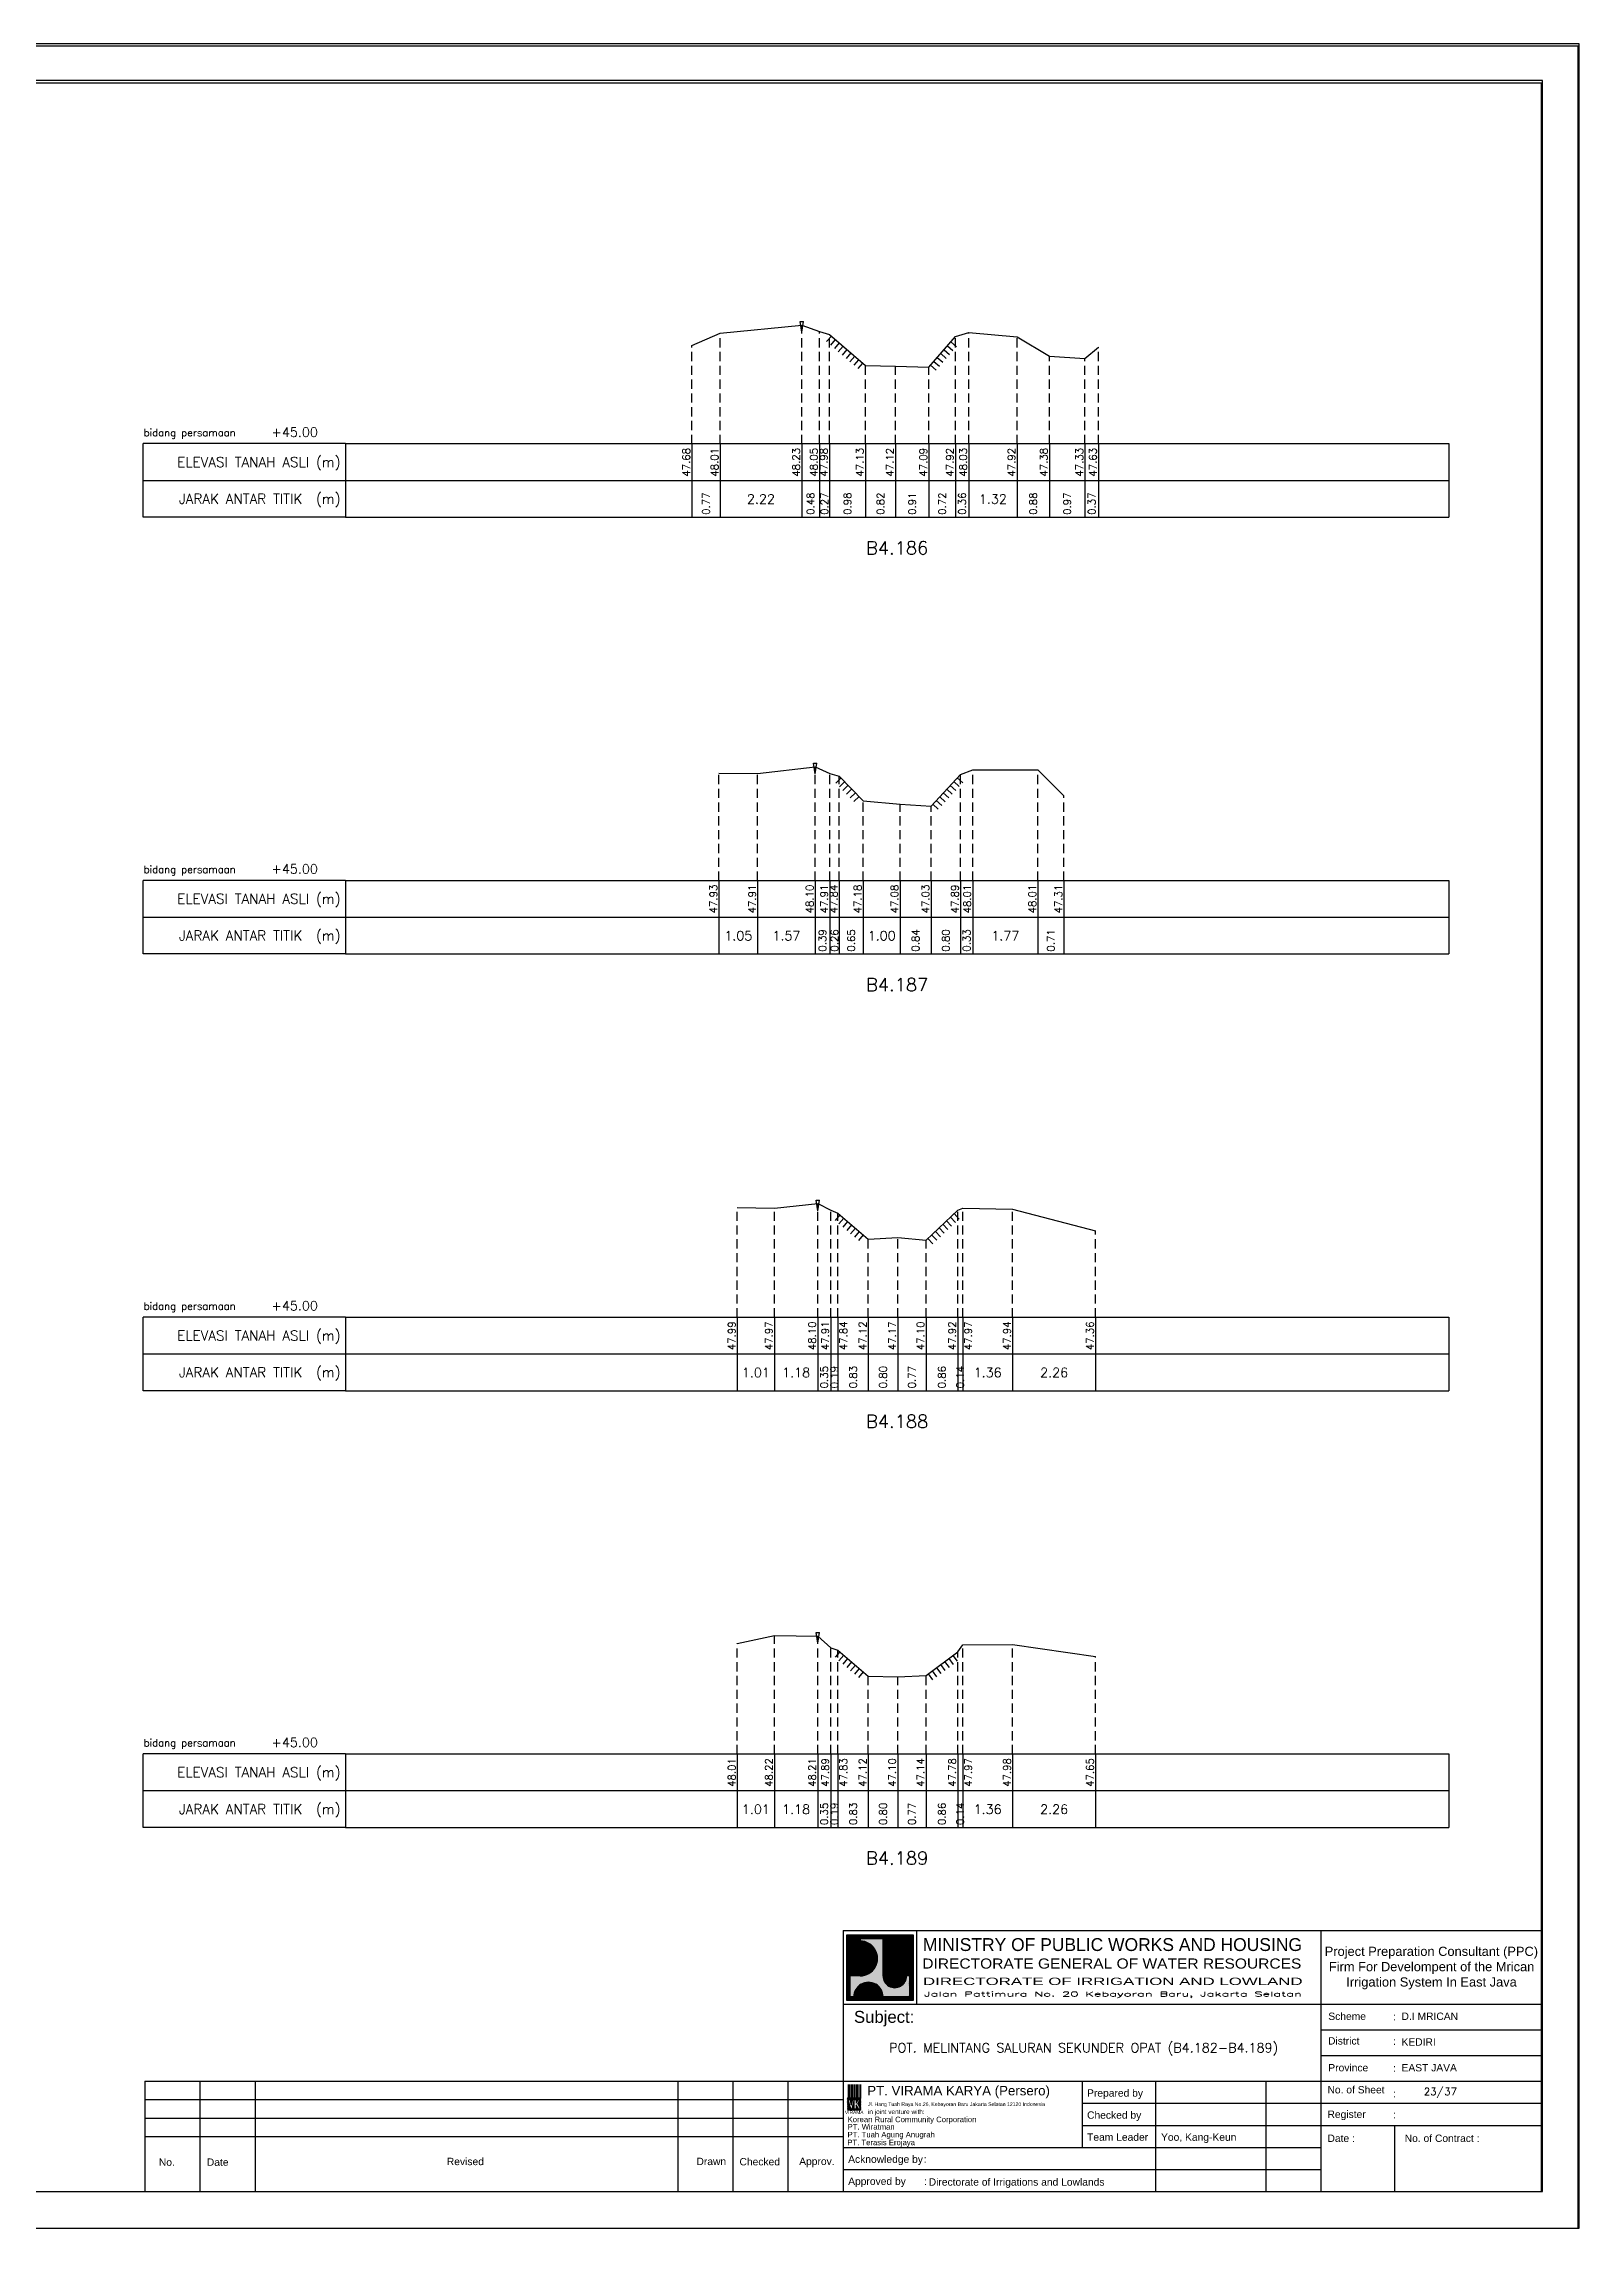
# Model space of a CAD drawing. Header units: inches. Extents: x -11 to 3175, y -842 to -783.
# Drawn here: x 1929.3 to 1971.1, y -842 to -782.6 of the extents above; entities that cross this region are included whole.
import ezdxf
from ezdxf.enums import TextEntityAlignment as Align

# ---------------------------------------------------------------- set-up
doc = ezdxf.new("R2010")
doc.units = ezdxf.units.IN
doc.header["$MEASUREMENT"] = 0
doc.linetypes.add('DASHED2', pattern=[0.375, 0.25, -0.125])
doc.layers.add('KOP', color=7, linetype='Continuous')
doc.layers.add('pelengkap', color=7, linetype='Continuous')
doc.styles.add('ARIAL', font='arial.ttf')
doc.styles.add('battang01', font='arial.ttf')
doc.styles.add('L100', font='simplex.shx', dxfattribs={"height": 0.254})
doc.styles.add('L140', font='simplex.shx', dxfattribs={"height": 0.356})
doc.styles.add('L80', font='simplex.shx', dxfattribs={"height": 0.203})
doc.styles.add('ROMANS-N', font='ROMANS.SHX', dxfattribs={"width": 0.8})
doc.styles.add('SONDU', font='arial.ttf')
doc.styles.get("Standard").update_dxf_attribs({"font": 'simplex.shx'})
doc.styles.add('STYLE1', font='arial.ttf', dxfattribs={"height": 0.2})
pattern_1 = [(45, (0, 0), (-0.08838834764831843, 0.08838834764831845), [])]

# ---------------------------------------------------------------- blocks, each defined once
blk = doc.blocks.new('kop')
at = {"layer": 'KOP'}
h = blk.add_hatch(color=3, dxfattribs=at)
h.paths.add_polyline_path([(609.8653532927285, 69.7965174242664), (591.8076082223538, 69.7965174242664), (591.8076082223538, 51.90947071793616), (609.8653532927285, 51.90947071793616)])
h.paths.add_polyline_path([(592.1020534932645, 52.24844148547069), (592.1020534932645, 69.50460869670152), (609.5341911203627, 69.50460869670152), (609.5341911203627, 52.24844148547069)], flags=16)
edge = h.paths.add_edge_path(flags=0)
edge.add_line((608.873529834174, 52.90910277674104), (601.6712012034158, 52.90910277674104))
edge.add_ellipse((597.6820295724688, 52.91975268540099), major_axis=(2.820780363398898, 2.820780363398898), ratio=0.9999999999999934, start_angle=314.8470375744171, end_angle=495.1529624255826)
edge.add_line((593.6928579415221, 52.90910277674104), (592.7627147794652, 52.90910277674104))
edge.add_line((592.7627147794651, 52.90910277674104), (592.7627147794651, 58.62619728620361))
edge.add_line((592.7627147794651, 58.62619728620368), (595.428986556629, 58.62619728620368))
edge.add_ellipse((595.4289865566291, 63.36824099147847), major_axis=(-3.353131261170752, 3.353131261170752), ratio=0.9999999999999983, start_angle=134.9999999999999, end_angle=314.9999999999999)
edge.add_line((595.4289865566291, 68.11028469675327), (595.4289865566291, 68.84394741944757))
edge.add_line((595.4289865566291, 68.84394741944752), (601.6547436091821, 68.84394741944752))
edge.add_line((601.6547436091821, 68.84394741944752), (601.6547436091821, 58.59413430307072))
edge.add_ellipse((604.8563547331537, 58.62619728605213), major_axis=(2.263994459030571, 2.263994459030571), ratio=0.9999999999991376, start_angle=135.5737774266452, end_angle=315.0000000026869)
edge.add_line((608.0581264027169, 58.62619728620368), (608.873529834174, 58.62619728620368))
edge.add_line((608.873529834174, 58.62619728620368), (608.873529834174, 52.9091027767411))
h = blk.add_hatch(dxfattribs=at)
h.set_pattern_fill('ANSI31', color=21)
h.set_pattern_definition(pattern_1)
h.paths.add_polyline_path([(609.5341911203627, 69.50460869670152), (592.1020534932645, 69.50460869670152), (592.1020534932645, 52.24844148547069), (609.5341911203627, 52.24844148547069)])
edge = h.paths.add_edge_path(flags=16)
edge.add_line((608.0581264038578, 58.62619728331649), (608.873529834174, 58.62619728331649))
edge.add_line((608.873529834174, 58.62619728331649), (608.873529834174, 52.90910277674104))
edge.add_line((608.873529834174, 52.90910277674104), (601.6712012043477, 52.90910277674104))
edge.add_ellipse((597.6820295732255, 52.91975268530538), major_axis=(-2.820780363950464, 2.820780363950464), ratio=0.9999999999999999, start_angle=224.8470375717975, end_angle=405.1529624282025)
edge.add_line((593.6928579421033, 52.90910277674104), (592.7627147794651, 52.90910277674104))
edge.add_line((592.7627147794651, 52.90910277674104), (592.7627147794651, 58.62619728331649))
edge.add_line((592.7627147794651, 58.62619728331649), (595.4289865705781, 58.62619728331649))
edge.add_ellipse((595.4289865571182, 63.3682409894528), major_axis=(-3.353131262124677, 3.353131262124677), ratio=0.9999999999999912, start_angle=134.9999999999997, end_angle=314.9999999999998)
edge.add_line((595.4289865571182, 68.11028469676671), (595.4289865571182, 68.84394741944752))
edge.add_line((595.4289865571182, 68.84394741944752), (601.6547436095548, 68.84394741944752))
edge.add_line((601.6547436095548, 68.84394741944752), (601.6547436095548, 58.5941344047481))
edge.add_ellipse((604.8563547345466, 58.62619728331649), major_axis=(-2.263994459341034, 2.263994459341035), ratio=0.999999999999965, start_angle=45.57377555810933, end_angle=225.000000000001)
h = blk.add_hatch(color=3, dxfattribs=at)
edge = h.paths.add_edge_path()
edge.add_line((601.6547436091821, 68.84394741944752), (595.4289865566291, 68.84394741944752))
edge.add_line((595.4289865566291, 68.84394741944752), (595.4289865566291, 68.11028469675321))
edge.add_ellipse((595.4289865566291, 63.36824099147847), major_axis=(-3.353131261170759, 3.353131261170758), ratio=0.9999999999999979, start_angle=134.9999999999999, end_angle=314.99999999999994, ccw=False)
edge.add_line((595.4289865566291, 58.62619728620368), (592.7627147794652, 58.62619728620368))
edge.add_line((592.7627147794651, 58.62619728620368), (592.7627147794651, 52.9091027767411))
edge.add_line((592.7627147794651, 52.90910277674104), (593.692857941522, 52.90910277674104))
edge.add_ellipse((597.6820295724688, 52.91975268540099), major_axis=(-2.820780363398898, 2.820780363398898), ratio=0.9999999999999934, start_angle=-135.1529624255826, end_angle=45.15296242558293, ccw=False)
edge.add_line((601.6712012034156, 52.90910277674104), (608.8735298341738, 52.90910277674104))
edge.add_line((608.873529834174, 52.90910277674104), (608.873529834174, 58.62619728620361))
edge.add_line((608.873529834174, 58.62619728620368), (608.0581264027169, 58.62619728620368))
edge.add_ellipse((604.856354733136, 58.62619728987087), major_axis=(2.263994459042317, 2.263994459042318), ratio=0.9999999999997576, start_angle=134.426222510409, end_angle=314.999999934367, ccw=False)
edge.add_line((601.6547436091821, 58.65826027636805), (601.6547436091821, 68.8439474194476))
h = blk.add_hatch(dxfattribs=at)
h.set_pattern_fill('ANSI31', color=41)
h.set_pattern_definition(pattern_1)
h.paths.add_polyline_path([(595.5939701222399, 25.44229578518152), (591.9923714647559, 25.44229578518152), (591.9923714647559, 22.12011222587194), (595.5939701222399, 22.12011222587194)])
h.paths.add_polyline_path([(594.8290399212113, 23.80107538915849), (595.486404190889, 22.50553331270966), (594.9518442189607, 22.50553331270966), (594.3704352444638, 23.59173922572727), (594.3704352444638, 22.50553331270966), (593.8526512319377, 22.50553331270966), (593.8526512319377, 24.7253559070662), (593.2416323709347, 22.50553331270966), (592.8436656118323, 22.50553331270966), (592.1206616099082, 25.0450254569166), (592.6728596590955, 25.0450254569166), (593.0257276515837, 23.53939475651638), (593.4088768836065, 25.0450254569166), (594.3704352444638, 25.0450254569166), (594.3704352444638, 23.99209855350495), (594.8904903176194, 25.0450254569166), (595.4627761213299, 25.0450254569166)], flags=16)
at = {"color": 2}
blk.add_lwpolyline([(-49.29008735655361, -9.987386569675465), (790.6905617838997, -9.987386569675465), (790.6905617838997, 583.2926438577114), (-49.29008735655361, 583.2926438577114)], close=True, dxfattribs=at)
at = {"color": 6}
blk.add_lwpolyline([(0.6493091440684111, 0.0004927304488262507), (780.7026824837753, 0.0004927304488262507), (780.7026824837753, 573.3047645575871), (0.6493091440684111, 573.3047645575871)], close=True, dxfattribs=at)
at = {"layer": 'KOP', "color": 5}
for p, q in [((590.8030303217506, 70.96299432783698), (590.8030303217506, 29.98464833497903)), ((590.8030303217506, 70.96299432783698), (780.7026824837753, 70.96299432783698)), ((400.9033781597261, 29.98464833497903), (400.9033781597261, 0.0004927304488262507)), ((400.9033781597261, 29.98464833497903), (590.8030303217506, 29.98464833497903)), ((590.8030303217506, 29.98464833497903), (590.8030303217506, 0.0004927304488262507))]:
    blk.add_line(p, q, dxfattribs=at)
at = {"layer": 'KOP', "color": 3}
for p, q in [((591.8076082223538, 69.7965174242664), (609.8653532927285, 69.7965174242664)), ((591.8076082223538, 51.90947071793616), (591.8076082223538, 69.7965174242664)), ((592.1020534932645, 69.50460869670152), (609.5341911203627, 69.50460869670152)), ((592.1020534932645, 52.24844148547069), (592.1020534932645, 69.50460869670152)), ((595.4289865571182, 68.84394741502373), (595.4289865571182, 68.1102846954029)), ((595.4289865566291, 68.84394741944752), (601.6547436091821, 68.84394741944752)), ((601.6547436095548, 58.59413430414176), (601.6547436095548, 68.84394741502373)), ((609.5341911203627, 69.50460869670152), (609.5341911203627, 52.24844148547069)), ((609.8653532927285, 69.7965174242664), (609.8653532927285, 51.90947071793616)), ((592.7627147794651, 52.90910277674104), (592.7627147794651, 58.62619728620368)), ((595.4289865571182, 58.62619728331649), (592.7627147799426, 58.62619728331649)), ((608.8735298352565, 58.62619728331649), (608.0581264038578, 58.62619728331649)), ((608.873529834174, 58.62619728620368), (608.873529834174, 52.90910277674104)), ((609.8653532927285, 51.90947071793616), (591.8076082223538, 51.90947071793616)), ((609.5341911203627, 52.24844148547069), (592.1020534932645, 52.24844148547069)), ((593.6928579415221, 52.90910277674104), (592.7627147794651, 52.90910277674104)), ((608.873529834174, 52.90910277674104), (601.6712012034156, 52.90910277674104)), ((720.7343712747147, 43.97725428375983), (780.7026824837753, 43.97725428375983)), ((720.7343712747147, 36.98095130936949), (780.7026824837753, 36.98095130936949)), ((415.895455961991, 29.98464833497903), (415.895455961991, 0.0004927304488262507)), ((430.8875337642562, 29.98464833497903), (430.8875337642562, 0.0004927304488262507)), ((545.8267969149554, 29.98464833497903), (545.8267969149554, 0.0004927304488262507)), ((560.8188747172203, 29.98464833497903), (560.8188747172203, 0.0004927304488262507)), ((575.8109525194855, 29.98464833497903), (575.8109525194855, 0.0004927304488262507)), ((655.7687007982327, 29.98464833497903), (655.7687007982327, 11.99415497226093)), ((675.7581378679197, 29.98464833497903), (675.7581378679197, 0.0004927304488262507)), ((705.7422934724498, 29.98464833497903), (705.7422934724498, 0.0004927304488262507)), ((400.9033781597261, 24.98728906755738), (590.8030303217506, 24.98728906755738)), ((655.7687007982327, 23.98781721407303), (720.7343712747147, 23.98781721407303)), ((720.7343712747147, 23.98781721407303), (780.7026824837753, 23.98781721407303)), ((400.9033781597261, 19.98992980013563), (590.8030303217506, 19.98992980013563)), ((655.7687007982327, 17.99098609316704), (720.7343712747147, 17.99098609316704)), ((720.7343712747147, 17.99098609316704), (780.7026824837753, 17.99098609316704)), ((740.7238083444017, 17.99098609316704), (740.7238083444017, 0.0004927304488262507)), ((400.9033781597261, 14.99257053271398), (590.8030303217506, 14.99257053271398)), ((590.8030303217506, 5.997323851354935), (720.7343712747147, 5.997323851354935))]:
    blk.add_line(p, q, dxfattribs=at)
at = {"layer": 'KOP', "color": 4}
for p, q in [((610.7924673914374, 70.96299432783698), (610.7924673914374, 50.97355725815018)), ((720.7343712747147, 70.96299432783698), (720.7343712747147, 0.0004927304488262507)), ((590.8030303217506, 50.97355725815018), (720.7343712747147, 50.97355725815018)), ((720.7343712747147, 50.97355725815018), (780.7026824837753, 50.97355725815018)), ((590.8030303217506, 29.98464833497903), (720.7343712747147, 29.98464833497903)), ((720.7343712747147, 29.98464833497903), (780.7026824837753, 29.98464833497903)), ((590.8030303217506, 11.99415497226093), (720.7343712747147, 11.99415497226093))]:
    blk.add_line(p, q, dxfattribs=at)
at = {"layer": 'KOP', "color": 41}
blk.add_line((595.5939701222399, 22.12011222587194), (591.9923714647559, 22.12011222587194), dxfattribs=at)
for points in [[(591.9923714647559, 25.44229578518152), (595.5939701222399, 25.44229578518152)], [(592.1206616099082, 25.0450254569166), (592.6728596590955, 25.0450254569166)], [(592.1206616099082, 25.0450254569166), (592.8436656118323, 22.50553331270964)], [(592.2042302093139, 25.44229578518152), (592.4160889538717, 25.44229578518152)], [(592.6279476984296, 25.44229578518152), (592.8398064429874, 25.44229578518152)], [(592.6728596590955, 25.04502545691657), (593.0257276515837, 23.53939475651638), (593.4088768836065, 25.04502545691663)], [(593.0516651875452, 25.44229578518152), (593.2635239321031, 25.44229578518152)], [(593.2416323709347, 22.50553331270964), (593.8526512319377, 24.7253559070662)], [(593.4088768836065, 25.0450254569166), (594.3704352444638, 25.0450254569166)], [(593.475382676661, 25.44229578518152), (593.6872414212188, 25.44229578518152)], [(593.8526512319377, 22.50553331270966), (593.8526512319377, 24.7253559070662)], [(593.8991001657766, 25.44229578518152), (594.1109589103345, 25.44229578518152)], [(594.3228176548924, 25.44229578518152), (594.5346763994503, 25.44229578518152)], [(594.3704352444638, 25.0450254569166), (594.3704352444638, 23.99209855350495)], [(594.3704352444638, 23.99209855350495), (594.8904903176194, 25.04502545691664)], [(594.7465351440081, 25.44229578518152), (594.958393888566, 25.44229578518152)], [(594.8290399212113, 23.80107538915849), (595.4627761213299, 25.04502545691658)], [(594.8290399212113, 23.80107538915849), (595.486404190889, 22.50553331270966)], [(594.8904903176194, 25.0450254569166), (595.4627761213299, 25.0450254569166)], [(595.1702526331238, 25.44229578518152), (595.3821113776818, 25.44229578518152)], [(592.8436656118323, 22.50553331270966), (593.2416323709347, 22.50553331270966)], [(593.8526512319377, 22.50553331270966), (594.3704352444638, 22.50553331270966)], [(594.9518442189607, 22.50553331270961), (594.3704352444638, 23.59173922572727)], [(594.3704352444638, 23.59173922572727), (594.3704352444638, 22.50553331270966)], [(594.9518442189607, 22.50553331270966), (595.486404190889, 22.50553331270966)]]:
    blk.add_lwpolyline(points, dxfattribs=at)
at = {"layer": 'KOP', "color": 42}
for points in [[(592.1962927759001, 29.11418325926331), (592.1962927759001, 25.44229578518152)], [(592.5354066955362, 29.11418325926331), (592.5354066955362, 25.44229578518152)], [(592.9591241846518, 29.11418325926331), (592.9591241846518, 25.44229578518152)], [(593.3828416737675, 29.11418325926331), (593.3828416737675, 25.44229578518152)], [(593.8065591628832, 29.11418325926331), (593.8065591628832, 25.44229578518152)], [(594.2302766519989, 29.11418325926331), (594.2302766519989, 25.44229578518152)], [(594.6539941411147, 29.11418325926331), (594.6539941411147, 25.44229578518152)], [(595.0777116302304, 29.11418325926331), (595.0777116302304, 25.44229578518152)], [(595.5014291193462, 29.11418325926331), (595.5014291193462, 25.44229578518152)]]:
    blk.add_lwpolyline(points, dxfattribs=at)
at = {"layer": 'KOP', "color": 3}
for centre, major_axis, ratio, start_param, end_param in [((595.4289865571182, 63.3682409894528), (-3.353131262124677, 3.353131262124677), 0.9999999999999912, 2.35619449019234, 5.497787143782134), ((597.6820295732255, 52.91975268530538), (-2.820780363950464, 2.820780363950464), 0.9999999999999998, 3.924321118983262, 7.071253168581014), ((604.8563547345466, 58.62619728331649), (-2.263994459341034, 2.263994459341035), 0.9999999999999651, 0.7853981633974656, 3.926990816987259)]:
    blk.add_ellipse(centre, major_axis=major_axis, ratio=ratio, start_param=start_param, end_param=end_param, dxfattribs=at)
at = {"layer": 'KOP', "color": 5, "style": 'SONDU'}
for s, height, width, p, p2 in [('MINISTRY OF PUBLIC WORKS AND HOUSING', 3.49815148719519, 0.9710490151369037, (612.4932982688147, 65.39724920043633), (715.583635835389, 65.39724920043633)), ('DIRECTORATE GENERAL OF WATER RESOURCES', 2.748547597081934, 1.100714376561997, (612.3259886324004, 60.61804978528377), (715.4154333181652, 60.61804978528377)), ('DIRECTORATE OF IRRIGATION AND LOWLAND', 1.99894370696868, 1.63875262601232, (612.5247331509995, 56.15346481889102), (715.7518429621628, 56.15346481889102))]:
    blk.add_text(s, height=height, dxfattribs=dict(at, width=width)).set_placement(p, p2, align=Align.FIT)
at = {"layer": 'KOP', "color": 3, "style": 'ROMANS-N', "width": 1.832260783358812}
blk.add_text('Jalan Pattimura No. 20 Kebayoran Baru, Jakarta Selatan', height=1.249339816855425, dxfattribs=at).set_placement((612.7914110984061, 53.0739527913797), (715.583635835389, 53.0739527913797), align=Align.FIT)
at = {"layer": 'KOP', "color": 5, "style": 'ARIAL'}
blk.add_text('Subject:', height=3.252150442789123, dxfattribs=at).set_placement((593.7538629287924, 45.86653647040268))
at = {"layer": 'KOP', "color": 3}
for s, height, style, p in [('Scheme', 1.99894370696868, 'battang01', (722.7467307064071, 46.65722556886666)), (':', 1.99894370696868, 'battang01', (740.368327375754, 46.56012324452533)), ('D.I MRICAN', 1.99894370696868, 'battang01', (742.6585068305885, 46.65722556886666)), ('District', 1.99894370696868, 'battang01', (722.6754973804648, 39.96707763894264)), ('KEDIRI', 1.99894370696868, 'battang01', (742.6585068305885, 39.66092259447632)), (':', 1.99894370696868, 'battang01', (740.382074427338, 39.86997531646293)), ('Province', 1.99894370696868, 'battang01', (722.7467307064071, 32.66461962008597)), (':', 1.99894370696868, 'battang01', (740.368327375754, 32.56751729574452)), ('EAST JAVA', 1.99894370696868, 'battang01', (742.6585068305885, 32.66461962008597)), ('Prepared by', 1.99894370696868, 'battang01', (657.1430811109453, 25.78808395849862)), ('No. of Sheet ', 1.99894370696868, 'battang01', (722.520620818671, 26.67669459981798)), (':', 1.99894370696868, 'battang01', (740.3764858407951, 25.61838168175072)), ('in joint venture with:', 1.249339816855425, 'SONDU', (597.5578460284455, 21.07202452231022)), ('Checked by', 1.99894370696868, 'battang01', (657.1430811109453, 19.79125283759251)), ('Register', 1.99894370696868, 'battang01', (722.520620818671, 20.01807698302375)), (':', 1.99894370696868, 'battang01', (740.3598310849088, 19.92097465868241)), ('Team Leader', 1.99894370696868, 'battang01', (657.1430811109453, 13.79442171668651)), ('Yoo, Kang-Keun', 1.99894370696868, 'battang01', (677.261691985017, 13.79442171668651)), ('Date :', 1.99894370696868, 'battang01', (722.520620818671, 13.48542904786333)), ('No. of Contract :', 1.99894370696868, 'battang01', (743.5203251274443, 13.48542904786333)), ('No.', 2, 'STYLE1', (404.7326663119579, 6.989602865739329)), ('Date', 2, 'STYLE1', (417.7761580577991, 6.989602865739329)), ('Revised', 2, 'STYLE1', (483.0371936477145, 7.169341252978228)), ('Drawn', 2, 'STYLE1', (550.9231662973559, 7.182965166626985)), ('Checked', 2, 'STYLE1', (562.6224972631348, 7.108401592637279)), ('Approv.', 2, 'STYLE1', (578.86250988613, 7.205550314016108)), ('Acknowledge by', 1.99894370696868, 'battang01', (592.1774106344633, 7.797590595780406)), (':', 1.99894370696868, 'battang01', (612.7647815001492, 7.813086169812294)), ('Approved by', 1.99894370696868, 'battang01', (592.1774106344633, 1.800759474874411)), (':', 1.99894370696868, 'battang01', (612.8062382028575, 1.771932832116903)), ('Directorate of Irrigations and Lowlands', 1.99894370696868, 'battang01', (614.0846811434608, 1.594699671224788))]:
    blk.add_text(s, height=height, dxfattribs=dict(at, style=style)).set_placement(p)
at = {"layer": 'KOP', "color": 6, "style": 'SONDU'}
blk.add_text('PT. VIRAMA KARYA (Persero)', height=2.580944750812598, dxfattribs=at).set_placement((597.3630730504415, 26.14584984606049))
at = {"layer": 'KOP', "color": 42, "style": 'SONDU'}
blk.add_text('VIRAMA', height=0.9417941134961573, dxfattribs=at).set_placement((591.2959839900191, 21.03873930941651))
at = {"layer": 'KOP', "color": 4, "style": 'SONDU'}
for s, p in [('Korean Rural Community Corporation', (592.0172325651579, 18.85809622764893)), ('PT. Wiratman', (592.0172325651579, 16.86431729777243)), ('PT. Terasis Erojaya', (591.9444979581187, 12.58833032325808)), ('PT. Tuah Agung Anugrah', (591.9984246368545, 14.73155498450907))]:
    blk.add_text(s, height=1.49920778022651, dxfattribs=at).set_placement(p)
at = {"layer": 'KOP', "color": 3, "insert": (719.8583502723425, 60.76950394133539), "char_height": 2.49867963371085, "width": 61.43936713392102, "attachment_point": 4, "style": 'SONDU'}
blk.add_mtext('\\pi1.9124;Project Preparation Consultant (PPC)\\P\\pi3.0493;Firm For Develompent of the Mrican \\P\\pi7.7731;Irrigation System In East Java', dxfattribs=at)
at = {"layer": 'KOP', "color": 2, "insert": (597.5716775050441, 24.25098294227902), "char_height": 0.9994718534843399, "width": 48.71807324837515, "attachment_point": 1, "style": 'SONDU'}
blk.add_mtext('Jl. Hang Tuah Raya No.26, Kebayoran Baru Jakarta Selatan 12120 Indonesia', dxfattribs=at)
blk = doc.blocks.new('c100')
at = {"color": 2}
blk.add_lwpolyline([(-5, -1), (79.10000000000002, -1), (79.10000000000002, 58.4), (-5, 58.4)], close=True, dxfattribs=at)
at = {"color": 6}
blk.add_lwpolyline([(0, 0), (78.10000000000002, 0), (78.10000000000002, 57.4), (3.516176065587739e-15, 57.4)], close=True, dxfattribs=at)
blk = doc.blocks.new('das2')
at = {"color": 5, "linetype": 'Continuous'}
for q in [(0, 1), (17.75, 0.9999999999999973)]:
    blk.add_line((2.75, 1), q, dxfattribs=at)
at = {"color": 3, "linetype": 'Continuous'}
for p, q in [((2.75, 1), (2.75, 0)), ((17.75, 0.9999999999999973), (17.75, -2.664535259100376e-15)), ((0, 0.5000000000000004), (17.75, 0.4999999999999973)), ((2.75, 0), (0, 0)), ((2.75, 0), (17.75, -2.664535259100376e-15))]:
    blk.add_line(p, q, dxfattribs=at)
blk.add_lwpolyline([(0, 0), (0, 1)], dxfattribs=at)
blk.add_text('bidang persamaan', height=0.1, dxfattribs=at).set_placement((0.005000000000000004, 1.100000000000001))
at = {"color": 5, "linetype": 'Continuous'}
for s, p in [('ELEVASI TANAH ASLI (m)', (2.683279515513197, 0.6825000000000001)), ('JARAK ANTAR TITIK  (m)', (2.683279515513197, 0.1825000000000001))]:
    blk.add_text(s, height=0.135, dxfattribs=at).set_placement(p, align=Align.RIGHT)
blk = doc.blocks.new('gbrpatok')
at = {"color": 2, "linetype": 'Continuous'}
for p, q in [((-0.0004517254713327645, 0.0009574234873781506), (0.0004517254713327645, 0.0009574234873781506)), ((0, -0.001962284437723838), (-0.0004517254713327645, 0.0009574234873781506)), ((0, -0.001962284437723838), (0.0004517254713327645, 0.0009574234873781506))]:
    blk.add_line(p, q, dxfattribs=at)

msp = doc.modelspace()

# ---------------------------------------------------------------- linework, layer by layer
at = {"color": 2, "linetype": 'Continuous', "lineweight": -3}
for p, q in [((1946.966761936638, -790.8033116012867), (1947.737282353638, -790.4733116012867)), ((1947.737282353638, -790.4733116012867), (1949.953951250639, -790.2513116012867)), ((1949.953951250639, -790.2513116012867), (1950.434159538639, -790.4283116012867)), ((1950.434159538639, -790.4283116012867), (1950.708004962639, -790.5043116012868)), ((1950.708004962639, -790.5043116012868), (1951.685990799639, -791.3523116012867)), ((1953.413231088638, -791.3973116012867), (1954.134898631638, -790.5613116012867)), ((1954.134898631638, -790.5613116012867), (1954.494899389638, -790.4533116012867)), ((1954.494899389638, -790.4533116012867), (1955.811768676639, -790.5663116012868)), ((1955.811768676639, -790.5663116012868), (1956.688871071638, -791.0983116012867)), ((1956.688871071638, -791.0983116012867), (1957.655392673639, -791.1553116012867)), ((1957.655392673639, -791.1553116012867), (1958.025850965638, -790.8503116012868)), ((1951.685990799639, -791.3523116012867), (1952.503067175639, -791.3673116012867)), ((1952.503067175639, -791.3673116012867), (1953.413231088638, -791.3973116012867)), ((1947.704249701859, -802.4315302102784), (1948.756075985859, -802.4435302102785)), ((1948.756075985859, -802.4435302102785), (1950.322815912859, -802.2595302102785)), ((1950.322815912859, -802.2595302102785), (1950.716211387859, -802.4435302102785)), ((1950.716211387859, -802.4435302102785), (1950.976158089859, -802.5135302102784)), ((1953.471883710859, -803.3325302102785), (1954.272929834859, -802.4665302102785)), ((1954.272929834859, -802.4665302102785), (1954.606222267859, -802.3455302102784)), ((1954.606222267859, -802.3455302102784), (1956.376371314859, -802.3455302102784)), ((1956.376371314859, -802.3455302102784), (1957.085485503859, -803.0475302102784)), ((1950.976158089859, -802.5135302102784), (1951.627338047859, -803.1825302102785)), ((1951.627338047859, -803.1825302102785), (1952.631162506859, -803.2735302102785)), ((1952.631162506859, -803.2735302102785), (1953.471883710859, -803.3325302102785)), ((1948.202984649584, -814.2405699463976), (1949.213577174584, -814.2665699463976)), ((1949.213577174584, -814.2665699463976), (1950.389863704584, -814.1375699463975)), ((1950.389863704584, -814.1375699463975), (1950.744225101584, -814.3185699463976)), ((1950.744225101584, -814.3185699463976), (1950.937908410584, -814.3965699463976)), ((1953.335472300584, -815.1335699463975), (1954.197231824584, -814.3175699463976)), ((1954.197231824584, -814.3175699463976), (1954.332294553584, -814.2665699463976)), ((1954.332294553584, -814.2665699463976), (1955.688982310584, -814.2935699463976)), ((1955.688982310584, -814.2935699463976), (1957.945055892584, -814.8755699463976)), ((1950.937908410584, -814.3965699463976), (1951.763749434584, -815.1095699463975)), ((1951.763749434584, -815.1095699463975), (1952.568010623584, -815.0625699463976)), ((1952.568010623584, -815.0625699463976), (1953.335472300584, -815.1335699463975)), ((1948.202984649584, -826.1015699463976), (1949.213577174584, -825.8855699463976)), ((1949.213577174584, -825.8855699463976), (1950.389863704584, -825.8975699463975)), ((1950.389863704584, -825.8975699463975), (1950.744225101584, -826.2165699463976)), ((1950.744225101584, -826.2165699463976), (1950.937908410584, -826.2775699463975)), ((1954.197231824584, -826.3255699463975), (1954.332294553584, -826.1335699463975)), ((1954.332294553584, -826.1335699463975), (1955.688982310584, -826.1275699463976)), ((1955.688982310584, -826.1275699463976), (1957.945055892584, -826.4555699463975)), ((1950.937908410584, -826.2775699463975), (1951.763749434584, -826.9915699463976)), ((1953.335472300584, -826.9655699463975), (1954.197231824584, -826.3255699463975)), ((1951.763749434584, -826.9915699463976), (1952.568010623584, -827.0055699463976)), ((1952.568010623584, -827.0055699463976), (1953.335472300584, -826.9655699463975))]:
    msp.add_line(p, q, dxfattribs=at)
at = {"color": 1, "linetype": 'DASHED2', "lineweight": -3}
for p, q in [((1947.737282353638, -793.4823116012867), (1947.737282353638, -790.4733116012867)), ((1949.953951250639, -793.4823116012867), (1949.953951250639, -790.2513116012867)), ((1950.434159538639, -793.4823116012867), (1950.434159538639, -790.4283116012867)), ((1950.708004962639, -793.4823116012867), (1950.708004962639, -790.5043116012868)), ((1954.134898631638, -793.4823116012867), (1954.134898631638, -790.5613116012867)), ((1954.494899389638, -793.4823116012867), (1954.494899389638, -790.4533116012867)), ((1955.811768676639, -793.4823116012867), (1955.811768676639, -790.5663116012868)), ((1946.966761936638, -793.4823116012867), (1946.966761936638, -790.8033116012867)), ((1956.688871071638, -793.4823116012867), (1956.688871071638, -791.0983116012867)), ((1957.655392673639, -793.4823116012867), (1957.655392673639, -791.1553116012867)), ((1958.025850965638, -793.4823116012867), (1958.025850965638, -790.8503116012868)), ((1951.685990799639, -793.4823116012867), (1951.685990799639, -791.3523116012867)), ((1952.503067175639, -793.4823116012867), (1952.503067175639, -791.3673116012867)), ((1953.413231088638, -793.4823116012867), (1953.413231088638, -791.3973116012867)), ((1947.704249701859, -805.3575302102785), (1947.704249701859, -802.4315302102784)), ((1948.756075985859, -805.3575302102785), (1948.756075985859, -802.4435302102785)), ((1950.322815912859, -805.3575302102785), (1950.322815912859, -802.2595302102785)), ((1950.716211387859, -805.3575302102785), (1950.716211387859, -802.4435302102785)), ((1954.272929834859, -805.3575302102785), (1954.272929834859, -802.4665302102785)), ((1954.606222267859, -805.3575302102785), (1954.606222267859, -802.3455302102784)), ((1956.376371314859, -805.3575302102785), (1956.376371314859, -802.3455302102784)), ((1950.976158089859, -805.3575302102785), (1950.976158089859, -802.5135302102784)), ((1957.085485503859, -805.3575302102785), (1957.085485503859, -803.0475302102784)), ((1951.627338047859, -805.3575302102785), (1951.627338047859, -803.1825302102785)), ((1952.631162506859, -805.3575302102785), (1952.631162506859, -803.2735302102785)), ((1953.471883710859, -805.3575302102785), (1953.471883710859, -803.3325302102785)), ((1948.202984649584, -817.2325699463976), (1948.202984649584, -814.2405699463976)), ((1949.213577174584, -817.2325699463976), (1949.213577174584, -814.2665699463976)), ((1950.389863704584, -817.2325699463976), (1950.389863704584, -814.1375699463975)), ((1950.744225101584, -817.2325699463976), (1950.744225101584, -814.3185699463976)), ((1954.197231824584, -817.2325699463976), (1954.197231824584, -814.3175699463976)), ((1954.332294553584, -817.2325699463976), (1954.332294553584, -814.2665699463976)), ((1955.688982310584, -817.2325699463976), (1955.688982310584, -814.2935699463976)), ((1950.937908410584, -817.2325699463976), (1950.937908410584, -814.3965699463976)), ((1957.945055892584, -817.2325699463976), (1957.945055892584, -814.8755699463976)), ((1951.763749434584, -817.2325699463976), (1951.763749434584, -815.1095699463975)), ((1952.568010623584, -817.2325699463976), (1952.568010623584, -815.0625699463976)), ((1953.335472300584, -817.2325699463976), (1953.335472300584, -815.1335699463975)), ((1948.202984649584, -829.1075699463976), (1948.202984649584, -826.1015699463976)), ((1949.213577174584, -829.1075699463976), (1949.213577174584, -825.8855699463976)), ((1950.389863704584, -829.1075699463976), (1950.389863704584, -825.8975699463975)), ((1950.744225101584, -829.1075699463976), (1950.744225101584, -826.2165699463976)), ((1954.332294553584, -829.1075699463976), (1954.332294553584, -826.1335699463975)), ((1955.688982310584, -829.1075699463976), (1955.688982310584, -826.1275699463976)), ((1950.937908410584, -829.1075699463976), (1950.937908410584, -826.2775699463975)), ((1954.197231824584, -829.1075699463976), (1954.197231824584, -826.3255699463975)), ((1957.945055892584, -829.1075699463976), (1957.945055892584, -826.4555699463975)), ((1951.763749434584, -829.1075699463976), (1951.763749434584, -826.9915699463976)), ((1952.568010623584, -829.1075699463976), (1952.568010623584, -827.0055699463976)), ((1953.335472300584, -829.1075699463976), (1953.335472300584, -826.9655699463975))]:
    msp.add_line(p, q, dxfattribs=at)
at = {"color": 1, "linetype": 'Continuous', "lineweight": -3}
for p, q in [((1946.966761936638, -793.4823116012867), (1946.966761936638, -795.4823116012867)), ((1947.737282353638, -793.4823116012867), (1947.737282353638, -795.4823116012867)), ((1949.953951250639, -793.4823116012867), (1949.953951250639, -795.4823116012867)), ((1950.434159538639, -793.4823116012867), (1950.434159538639, -795.4823116012867)), ((1950.708004962639, -793.4823116012867), (1950.708004962639, -795.4823116012867)), ((1951.685990799639, -793.4823116012867), (1951.685990799639, -795.4823116012867)), ((1952.503067175639, -793.4823116012867), (1952.503067175639, -795.4823116012867)), ((1953.413231088638, -793.4823116012867), (1953.413231088638, -795.4823116012867)), ((1954.134898631638, -793.4823116012867), (1954.134898631638, -795.4823116012867)), ((1954.494899389638, -793.4823116012867), (1954.494899389638, -795.4823116012867)), ((1955.811768676639, -793.4823116012867), (1955.811768676639, -795.4823116012867)), ((1956.688871071638, -793.4823116012867), (1956.688871071638, -795.4823116012867)), ((1957.655392673639, -793.4823116012867), (1957.655392673639, -795.4823116012867)), ((1958.025850965638, -793.4823116012867), (1958.025850965638, -795.4823116012867)), ((1947.704249701859, -805.3575302102785), (1947.704249701859, -807.3575302102785)), ((1948.756075985859, -805.3575302102785), (1948.756075985859, -807.3575302102785)), ((1950.322815912859, -805.3575302102785), (1950.322815912859, -807.3575302102785)), ((1950.716211387859, -805.3575302102785), (1950.716211387859, -807.3575302102785)), ((1950.976158089859, -805.3575302102785), (1950.976158089859, -807.3575302102785)), ((1951.627338047859, -805.3575302102785), (1951.627338047859, -807.3575302102785)), ((1952.631162506859, -805.3575302102785), (1952.631162506859, -807.3575302102785)), ((1953.471883710859, -805.3575302102785), (1953.471883710859, -807.3575302102785)), ((1954.272929834859, -805.3575302102785), (1954.272929834859, -807.3575302102785)), ((1954.606222267859, -805.3575302102785), (1954.606222267859, -807.3575302102785)), ((1956.376371314859, -805.3575302102785), (1956.376371314859, -807.3575302102785)), ((1957.085485503859, -805.3575302102785), (1957.085485503859, -807.3575302102785)), ((1948.202984649584, -817.2325699463976), (1948.202984649584, -819.2325699463976)), ((1949.213577174584, -817.2325699463976), (1949.213577174584, -819.2325699463976)), ((1950.389863704584, -817.2325699463976), (1950.389863704584, -819.2325699463976)), ((1950.744225101584, -817.2325699463976), (1950.744225101584, -819.2325699463976)), ((1950.937908410584, -817.2325699463976), (1950.937908410584, -819.2325699463976)), ((1951.763749434584, -817.2325699463976), (1951.763749434584, -819.2325699463976)), ((1952.568010623584, -817.2325699463976), (1952.568010623584, -819.2325699463976)), ((1953.335472300584, -817.2325699463976), (1953.335472300584, -819.2325699463976)), ((1954.197231824584, -817.2325699463976), (1954.197231824584, -819.2325699463976)), ((1954.332294553584, -817.2325699463976), (1954.332294553584, -819.2325699463976)), ((1955.688982310584, -817.2325699463976), (1955.688982310584, -819.2325699463976)), ((1957.945055892584, -817.2325699463976), (1957.945055892584, -819.2325699463976)), ((1948.202984649584, -829.1075699463976), (1948.202984649584, -831.1075699463976)), ((1949.213577174584, -829.1075699463976), (1949.213577174584, -831.1075699463976)), ((1950.389863704584, -829.1075699463976), (1950.389863704584, -831.1075699463976)), ((1950.744225101584, -829.1075699463976), (1950.744225101584, -831.1075699463976)), ((1950.937908410584, -829.1075699463976), (1950.937908410584, -831.1075699463976)), ((1951.763749434584, -829.1075699463976), (1951.763749434584, -831.1075699463976)), ((1952.568010623584, -829.1075699463976), (1952.568010623584, -831.1075699463976)), ((1953.335472300584, -829.1075699463976), (1953.335472300584, -831.1075699463976)), ((1954.197231824584, -829.1075699463976), (1954.197231824584, -831.1075699463976)), ((1954.332294553584, -829.1075699463976), (1954.332294553584, -831.1075699463976)), ((1955.688982310584, -829.1075699463976), (1955.688982310584, -831.1075699463976)), ((1957.945055892584, -829.1075699463976), (1957.945055892584, -831.1075699463976))]:
    msp.add_line(p, q, dxfattribs=at)
at = {"layer": 'pelengkap', "color": 1, "linetype": 'Continuous', "lineweight": -3}
for p, q in [((1950.760892162648, -790.5501694694797), (1950.629869682097, -790.7012757552199)), ((1950.866666562666, -790.6418852058655), (1950.735644082115, -790.7929914916057)), ((1950.972440962684, -790.7336009422513), (1950.841418482133, -790.8847072279915)), ((1951.078215362702, -790.8253166786371), (1950.947192882151, -790.9764229643773)), ((1951.18398976272, -790.917032415023), (1951.052967282169, -791.0681387007631)), ((1951.289764162738, -791.0087481514088), (1951.158741682187, -791.159854437149)), ((1951.395538562757, -791.1004638877946), (1951.264516082206, -791.2515701735348)), ((1951.501312962775, -791.1921796241804), (1951.370290482224, -791.3432859099206)), ((1953.641937688937, -791.1323714363815), (1953.793332068883, -791.2630609222662)), ((1953.733420329057, -791.0263953704194), (1953.884814709003, -791.1570848563041)), ((1953.824902969176, -790.9204193044574), (1953.976297349122, -791.051108790342)), ((1953.916385609296, -790.8144432384953), (1954.067779989241, -790.94513272438)), ((1954.007868249415, -790.7084671725332), (1954.159262629361, -790.8391566584179)), ((1951.607087362793, -791.2838953605662), (1951.476064882242, -791.4350016463064)), ((1953.458972408698, -791.3443235683056), (1953.610366788644, -791.4750130541903)), ((1953.550455048818, -791.2383475023436), (1953.701849428764, -791.3690369882282)), ((1951.024982990371, -802.5636912418664), (1950.881665757262, -802.7031909576157)), ((1951.122632791396, -802.6640133050424), (1950.979315558287, -802.8035130207917)), ((1951.22028259242, -802.7643353682184), (1951.076965359312, -802.9038350839677)), ((1951.317932393445, -802.8646574313944), (1951.174615160336, -803.0041571471437)), ((1951.415582194469, -802.9649794945705), (1951.272264961361, -803.1044792103197)), ((1951.513231995494, -803.0653015577465), (1951.369914762385, -803.2048012734957)), ((1953.709547784698, -803.0755948331777), (1953.856368000185, -803.2114028753717)), ((1953.804613414234, -802.9728206823373), (1953.95143362972, -803.1086287245314)), ((1953.89967904377, -802.870046531497), (1954.046499259256, -803.0058545736911)), ((1953.994744673306, -802.7672723806567), (1954.141564888792, -802.9030804228507)), ((1954.089810302842, -802.6644982298163), (1954.236630518328, -802.8003062720104)), ((1954.184875932378, -802.561724078976), (1954.331696147864, -802.6975321211701)), ((1953.519416525627, -803.2811431348583), (1953.666236741113, -803.4169511770524)), ((1953.614482155162, -803.178368984018), (1953.761302370649, -803.3141770262121)), ((1950.990893203933, -814.4423150190692), (1950.8601929963, -814.5937001429244)), ((1951.096862790632, -814.5338051644123), (1950.966162582999, -814.6851902882676)), ((1951.202832377331, -814.6252953097555), (1951.072132169698, -814.7766804336107)), ((1951.30880196403, -814.7167854550987), (1951.178101756397, -814.8681705789539)), ((1951.414771550729, -814.8082756004419), (1951.284071343096, -814.9596607242971)), ((1951.520741137427, -814.8997657457851), (1951.390040929794, -815.0511508696403)), ((1953.589615181979, -814.8929220795127), (1953.72712824877, -815.038146583167)), ((1953.691272334537, -814.7966629327587), (1953.828785401328, -814.941887436413)), ((1953.792929487094, -814.7004037860048), (1953.930442553886, -814.8456282896591)), ((1953.894586639652, -814.6041446392509), (1954.032099706444, -814.7493691429052)), ((1953.99624379221, -814.5078854924969), (1954.133756859002, -814.6531099961512)), ((1954.097900944768, -814.411626345743), (1954.235414011559, -814.5568508493973)), ((1951.626710724126, -814.9912558911283), (1951.496010516493, -815.1426410149835)), ((1953.386300876863, -815.0854403730206), (1953.523813943654, -815.2306648766748)), ((1953.487958029421, -814.9891812262666), (1953.625471096212, -815.1344057299209)), ((1950.99086147405, -826.3233517448502), (1950.860056335614, -826.474646211896)), ((1951.096767600982, -826.4149153417557), (1950.965962462546, -826.5662098088014)), ((1951.202673727914, -826.5064789386611), (1951.071868589478, -826.6577734057068)), ((1951.308579854846, -826.5980425355665), (1951.17777471641, -826.7493370026123)), ((1951.414485981778, -826.6896061324719), (1951.283680843342, -826.8409005995177)), ((1951.52039210871, -826.7811697293773), (1951.389586970274, -826.9324641964231)), ((1953.504063886429, -826.8403626096224), (1953.623308969072, -827.0009260247127)), ((1953.616458276992, -826.7568910517723), (1953.735703359635, -826.9174544668626)), ((1953.728852667555, -826.6734194939222), (1953.848097750198, -826.8339829090125)), ((1953.841247058118, -826.5899479360721), (1953.960492140761, -826.7505113511625)), ((1953.953641448681, -826.506476378222), (1954.072886531324, -826.6670397933124)), ((1954.066035839244, -826.423004820372), (1954.185280921887, -826.5835682354623)), ((1951.626298235642, -826.8727333262827), (1951.495493097206, -827.0240277933285)), ((1953.391669495865, -826.9238341674725), (1953.510914578508, -827.0843975825628))]:
    msp.add_line(p, q, dxfattribs=at)

# ---------------------------------------------------------------- block references
at = {"color": 2, "linetype": 'Continuous', "lineweight": -3}
msp.add_blockref('c100', (1892, -841), dxfattribs=at)
for name, p, xscale, yscale, zscale in [('kop', (1892, -841), 0.1, 0.1, 0.1), ('das2', (1932.05, -795.475), 2, 2, 2), ('das2', (1932.05, -807.35), 2, 2, 2), ('das2', (1932.05, -819.225), 2, 2, 2), ('das2', (1932.05, -831.1), 2, 2, 2)]:
    msp.add_blockref(name, p, dxfattribs=dict(at, xscale=xscale, yscale=yscale, zscale=zscale))
at = {"color": 1, "linetype": 'Continuous', "lineweight": -3, "xscale": 100, "yscale": 100, "zscale": 100}
for p in [(1949.953951250639, -790.2513116012867), (1950.322815912859, -802.2595302102785), (1950.389863704584, -814.1375699463975), (1950.389863704584, -825.8975699463975)]:
    msp.add_blockref('gbrpatok', p, dxfattribs=at)

# ---------------------------------------------------------------- texts
at = {"color": 3, "linetype": 'Continuous', "lineweight": -3, "style": 'L100'}
for s, p in [('+45.00', (1936.165866561296, -793.2904026700543)), ('2.22', (1948.845616802138, -795.1073116012867)), ('1.32', (1955.153334033138, -795.1073116012867)), ('+45.00', (1936.165866561296, -805.1654026700543)), ('1.05', (1948.230162843859, -806.9825302102785)), ('1.57', (1949.539445949359, -806.9825302102785)), ('1.00', (1952.129250277359, -806.9825302102785)), ('1.77', (1955.491296791359, -806.9825302102785)), ('+45.00', (1936.165866561296, -817.0404026700543)), ('1.01', (1948.708280912084, -818.8575699463976)), ('1.18', (1949.801720439584, -818.8575699463976)), ('1.36', (1955.010638432084, -818.8575699463976)), ('2.26', (1956.817019101584, -818.8575699463976)), ('+45.00', (1936.165866561296, -828.9154026700543)), ('1.01', (1948.708280912084, -830.7325699463976)), ('1.18', (1949.801720439584, -830.7325699463976)), ('1.36', (1955.010638432084, -830.7325699463976)), ('2.26', (1956.817019101584, -830.7325699463976))]:
    msp.add_text(s, height=0.254, dxfattribs=at).set_placement(p, align=Align.CENTER)
at = {"color": 3, "linetype": 'Continuous', "lineweight": -3, "style": 'L80'}
for s, p in [('47.68', (1946.916567455232, -793.9822819307825)), ('48.01', (1947.687087872232, -793.9822819307825)), ('48.23', (1949.903756769232, -793.9822819307825)), ('48.05', (1950.383965057232, -793.9822819307825)), ('47.98', (1950.657810481232, -793.9822819307825)), ('47.13', (1951.635796318232, -793.9822819307825)), ('47.12', (1952.452872694232, -793.9822819307825)), ('47.09', (1953.363036607232, -793.9822819307825)), ('47.92', (1954.084704150232, -793.9822819307825)), ('48.03', (1954.444704908232, -793.9822819307825)), ('47.92', (1955.761574195232, -793.9822819307825)), ('47.38', (1956.638676590232, -793.9822819307825)), ('47.33', (1957.605198192232, -793.9822819307825)), ('47.63', (1957.975656484232, -793.9822819307825)), ('47.93', (1947.654055220452, -805.8575005397743)), ('47.91', (1948.705881504452, -805.8575005397743)), ('48.10', (1950.272621431452, -805.8575005397743)), ('47.91', (1950.666016906452, -805.8575005397743)), ('47.84', (1950.925963608452, -805.8575005397743)), ('47.18', (1951.577143566452, -805.8575005397743)), ('47.08', (1952.580968025452, -805.8575005397743)), ('47.03', (1953.421689229452, -805.8575005397743)), ('47.89', (1954.222735353452, -805.8575005397743)), ('48.01', (1954.556027786452, -805.8575005397743)), ('48.01', (1956.326176833452, -805.8575005397743)), ('47.31', (1957.035291022452, -805.8575005397743)), ('47.99', (1948.152790168177, -817.7325402758934)), ('47.97', (1949.163382693177, -817.7325402758934)), ('48.10', (1950.339669223177, -817.7325402758934)), ('47.91', (1950.694030620178, -817.7325402758934)), ('47.84', (1951.187713929177, -817.7325402758934)), ('47.12', (1951.713554953177, -817.7325402758934)), ('47.17', (1952.517816142177, -817.7325402758934)), ('47.10', (1953.285277819178, -817.7325402758934)), ('47.92', (1954.147037343178, -817.7325402758934)), ('47.97', (1954.582100072177, -817.7325402758934)), ('47.94', (1955.638787829178, -817.7325402758934)), ('47.36', (1957.894861411178, -817.7325402758934)), ('48.01', (1948.152790168177, -829.6075402758934)), ('48.22', (1949.163382693177, -829.6075402758934)), ('48.21', (1950.339669223177, -829.6075402758934)), ('47.89', (1950.694030620178, -829.6075402758934)), ('47.83', (1951.187713929177, -829.6075402758934)), ('47.12', (1951.713554953177, -829.6075402758934)), ('47.10', (1952.517816142177, -829.6075402758934)), ('47.14', (1953.285277819178, -829.6075402758934)), ('47.78', (1954.147037343178, -829.6075402758934)), ('47.97', (1954.582100072177, -829.6075402758934)), ('47.98', (1955.638787829178, -829.6075402758934)), ('47.65', (1957.894861411178, -829.6075402758934))]:
    msp.add_text(s, height=0.203, rotation=90, dxfattribs=at).set_placement(p, align=Align.CENTER)
for s, p in [('0.77', (1947.352022145139, -795.1073116012867)), ('0.48', (1950.194055394639, -795.1073116012867)), ('0.27', (1950.571082250638, -795.1073116012867)), ('0.98', (1951.196997881138, -795.1073116012867)), ('0.82', (1952.094528987639, -795.1073116012867)), ('0.91', (1952.958149132138, -795.1073116012867)), ('0.72', (1953.774064860138, -795.1073116012867)), ('0.36', (1954.314899010638, -795.1073116012867)), ('0.88', (1956.250319874139, -795.1073116012867)), ('0.97', (1957.172131872639, -795.1073116012867)), ('0.37', (1957.840621819638, -795.1073116012867)), ('0.39', (1950.519513650359, -806.9825302102785)), ('0.26', (1950.846184738859, -806.9825302102785)), ('0.65', (1951.301748068859, -806.9825302102785)), ('0.84', (1953.051523108859, -806.9825302102785)), ('0.80', (1953.872406772859, -806.9825302102785)), ('0.33', (1954.439576051358, -806.9825302102785)), ('0.71', (1956.730928409359, -806.9825302102785)), ('0.35', (1950.567044403084, -818.8575699463976)), ('0.19', (1950.841066756084, -818.8575699463976)), ('0.83', (1951.350828922584, -818.8575699463976)), ('0.80', (1952.165880029084, -818.8575699463976)), ('0.77', (1952.951741462084, -818.8575699463976)), ('0.86', (1953.766352062584, -818.8575699463976)), ('0.14', (1954.264763189084, -818.8575699463976)), ('0.35', (1950.567044403084, -830.7325699463976)), ('0.19', (1950.841066756084, -830.7325699463976)), ('0.83', (1951.350828922584, -830.7325699463976)), ('0.80', (1952.165880029084, -830.7325699463976)), ('0.77', (1952.951741462084, -830.7325699463976)), ('0.86', (1953.766352062584, -830.7325699463976)), ('0.14', (1954.264763189084, -830.7325699463976))]:
    msp.add_text(s, height=0.203, rotation=90, dxfattribs=at).set_placement(p, align=Align.MIDDLE_CENTER)
at = {"color": 4, "linetype": 'Continuous', "lineweight": -3, "style": 'L140'}
for s, p in [('B4.186', (1952.550123084671, -796.4873845434007)), ('B4.187', (1952.550123084671, -808.3623845434007)), ('B4.188', (1952.550123084671, -820.2373845434007)), ('B4.189', (1952.550123084671, -832.1123845434007))]:
    msp.add_text(s, height=0.356, dxfattribs=at).set_placement(p, align=Align.CENTER)
at = {"color": 4, "linetype": 'Continuous', "lineweight": -3}
for s, height, style, p in [('POT. MELINTANG SALURAN SEKUNDER OPAT (B4.182-B4.189)', 0.254, 'L100', (1957.621, -837.09)), ('23/', 0.203, 'L80', (1967.14, -838.282)), ('37', 0.203, 'L80', (1967.6, -838.282))]:
    msp.add_text(s, height=height, dxfattribs=dict(at, style=style)).set_placement(p, align=Align.MIDDLE_CENTER)

doc.saveas('drawing.dxf')
